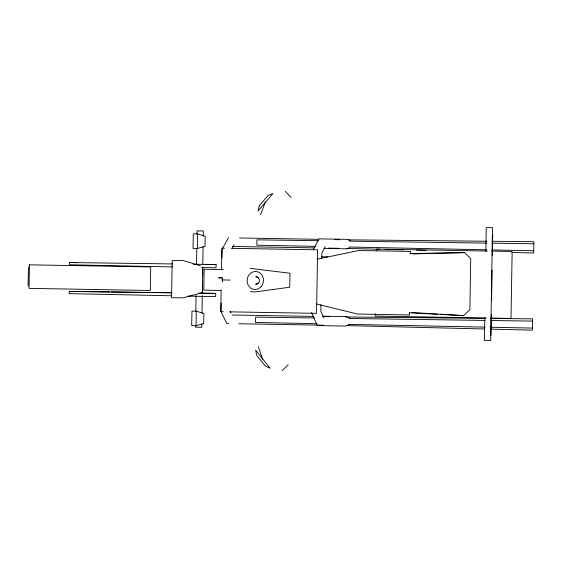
<?xml version="1.0" encoding="UTF-8"?>
<svg xmlns="http://www.w3.org/2000/svg" width="562" height="562" viewBox="0 0 562 562"><rect width="100%" height="100%" fill="white"/><g stroke="black" fill="none" stroke-linecap="round" stroke-linejoin="round"><path stroke-width="0.84" d="M171.41 292.767L69.21 291.397L69.175 293.631L171.368 295.767M172.675 263.929L69.597 262.538L69.569 264.779L172.632 266.929M198.491 293.132L215.703 293.392L215.653 296.645L187.968 296.111M205.868 264.372L216.089 264.54L216.047 267.786L201.456 267.526M195.569 325.447L195.541 327.203L201.786 327.274L201.842 323.775M195.794 311.439L196.047 295.682M196.545 264.168L196.798 248.404M197.023 234.403L197.079 230.898L203.325 230.975L203.24 236.23M202.011 313.266L202.292 295.76M202.32 294.01L202.517 281.752M202.594 276.497L202.749 266.866M202.791 264.245L203.072 246.732M484.795 317.741L484.43 340.488L490.675 340.537L492.495 227.666L486.249 227.624L485.87 251.242M28.1 286.156L28.43 267.02M196.047 325.679L196.3 311.186L191.951 311.116L191.698 325.602L196.047 325.679L203.69 323.635L203.865 313.491L196.3 311.186M197.381 248.439L197.634 233.947L193.286 233.869L193.033 248.362L197.381 248.439L205.025 246.395L205.2 236.251L197.634 233.947M202.854 267.315L202.418 292.647L182.748 297.902L171.565 297.712L172.204 260.424L183.388 260.62L200.437 265.812M221.147 289.929L220.768 311.692L223.346 311.734M221.491 269.915L221.864 248.151L224.491 248.2M221.154 303.157L221.021 310.962L221.554 312.879L226.936 323.543L228.636 323.572M221.934 257.944L222.067 250.139L222.671 248.242L228.411 237.768M222.412 282.117L222.489 277.776L218.569 277.825L221.913 277.888M320.951 304.667L320.839 311.51L323.937 318.022M321.759 258.169L321.843 253.033L325.173 246.641M375.24 313.463L375.198 316.076L486.242 317.994M376.322 250.821L376.35 249.099L487.394 251.017M409.607 312.339L409.565 314.952L357.65 314.053L316.287 303.944M410.618 254.024L410.66 251.418L358.746 250.519L317.059 259.194M490.942 335.535L491.314 314.306M491.56 300.003L492.073 270.104M492.319 255.801L492.691 234.572M260.599 214.593L265.292 202.074M313.252 249.711L318.893 238.857L347.232 239.349L350.435 240.613M232.106 248.46L234.122 244.779M288.201 364.696L282.145 370.702M440.046 314.411L463.51 315.612L469.867 309.732L470.745 258.717L464.598 252.612L409.789 253.539M258.049 283.164L255.633 284.267C260.459 284.857 260.726 276.413 255.773 276.799L256.167 276.848M349.501 247.961L347.07 248.826L324.084 248.432M348.981 324.913L345.735 326.065L317.389 325.581L311.538 312.563M412.74 253.94L464.598 252.612M348.559 239.841L486.692 241.231M491.94 241.281L533.9 241.709L533.703 253.005L511.856 252.471M485.357 318.38L345.475 316.961M490.605 318.436L532.565 318.858L532.376 330.154L490.422 329.128M193.286 264.231L216.089 264.54M109.583 291.959L69.21 291.397M111.339 291.98L150.806 292.514M152.555 292.542L171.853 292.802M201.667 293.202L215.703 293.392M318.275 240.712L256.932 239.841L256.883 245.173L315.584 246.36M349.824 241.161L486.537 243.1M491.799 243.177L533.865 243.775M314.348 317.973L255.64 317.13L255.506 322.455L316.842 323.705M349.395 318.471L485.21 320.424M490.471 320.502L532.53 321.106M239.489 237.958L318.78 239.328M334.545 239.602L339.799 239.693M232.563 246.465L314.277 247.877M328.278 248.123L338.781 248.299M346.663 248.439L379.877 249.24M491.715 251.095L512.151 251.446L510.998 318.422L490.563 318.071M231.502 248.32L317.621 249.809L316.525 313.343L229.718 311.847M321.415 256.729L327.906 256.841M69.597 262.538L76.65 262.651M221.667 279.932L230.174 280.073M322.918 316.188L345.897 316.589L349.901 318.169M232.232 315.008L313.09 316.406M322.721 316.568L329.725 316.694M238.857 323.747L323.431 325.208M348.876 247.027L486.432 249.802M491.687 249.907L533.745 250.757M223.255 269.549L204.168 269.268L203.809 290.132L220.915 290.547M348.391 324.344L485.09 327.126M490.345 327.232L532.411 328.089M385.118 249.366L403.474 249.816M416.582 250.139L426.2 250.371M347.077 325.616L484.303 328.981M409.635 312.844L437.44 314.277M411.728 312.493L463.51 315.612M250.216 268.369L290.048 273.244L289.662 287.245L254.565 292.001L250.42 291.495M256.644 276.918L257.452 277.291M285.243 191.298L291.088 197.515M258.148 277.881L258.668 278.654M230.237 311.488L230.989 312.985M258.316 346.564L262.58 359.244M29.456 264.835L29.048 288.376L150.3 290.47L150.707 266.929L29.456 264.835M259.208 205.91L258.063 210.961L272.935 193.539L268.13 195.457L259.208 205.91M269.922 368.04L265.187 365.953L256.63 355.198L255.661 350.112L269.922 368.04M260.972 286.838A9.034 8.17 -83 0 0 257.586 271.762A9.034 8.17 -83 0 0 247.364 282.848A9.034 8.17 -83 0 0 260.972 286.838"/></g></svg>
